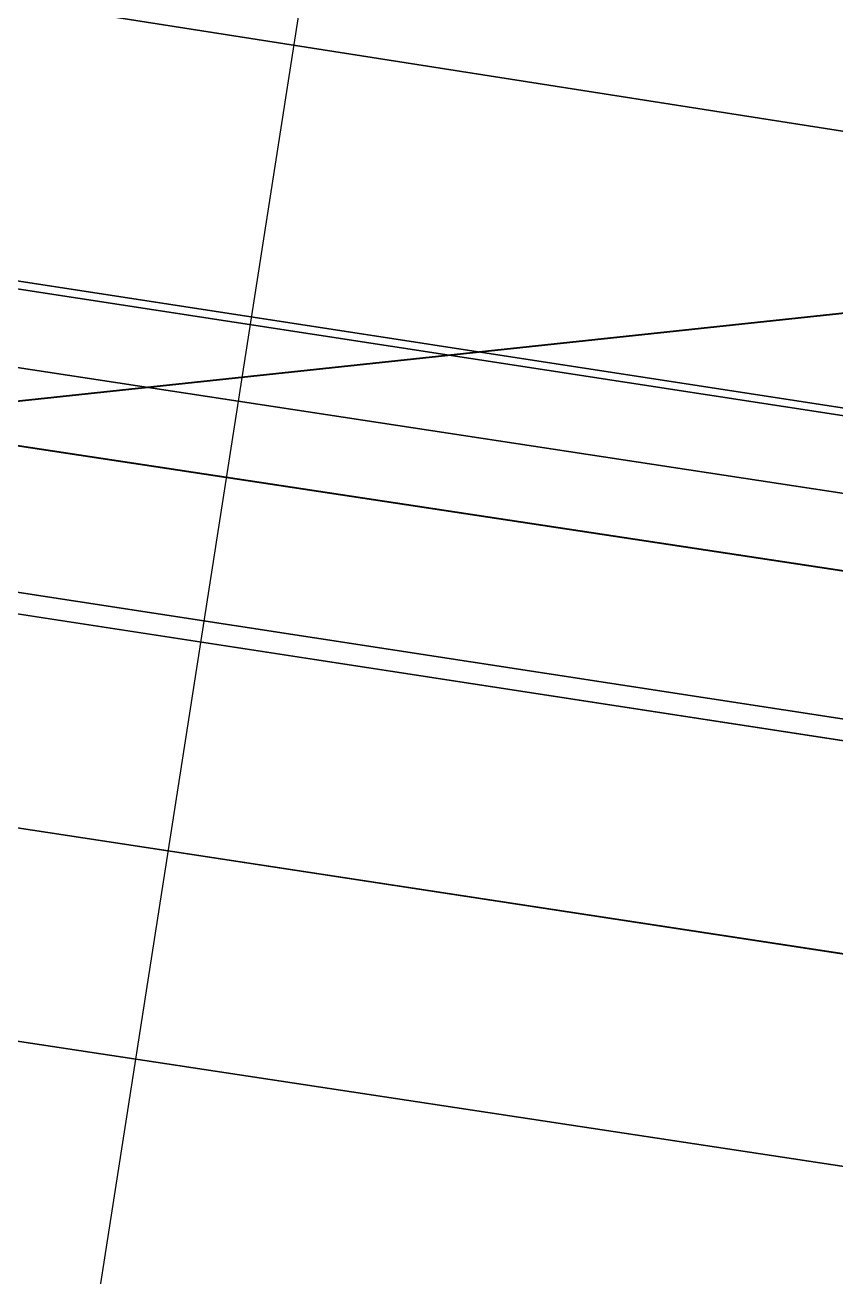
# Model space of a CAD drawing. Header units: metres. Extents: x 503497 to 504361, y 6966567 to 6966857.
# Drawn here: x 504144.3041 to 504144.3907, y 6966711.4374 to 6966711.5713 of the extents above; entities that cross this region are included whole.
import ezdxf

# ---------------------------------------------------------------- set-up
doc = ezdxf.new("R2010")
doc.units = ezdxf.units.M

msp = doc.modelspace()

# ---------------------------------------------------------------- linework, layer by layer
at = {"layer": 'SHADOW_APPROVED_20260111T072000'}
msp.add_lwpolyline([(504144.1851, 6966710.622), (504144.5661, 6966713.0647), (504071.3923, 6966727.9687), (504071.0113, 6966725.526), (504144.1851, 6966710.622)], close=True, dxfattribs=at)
msp.add_lwpolyline([(504124.6436, 6966689.8311), (504125.6223, 6966696.1052), (504122.7613, 6966696.5515), (504123.3955, 6966700.6171), (504123.6735, 6966701.1907), (504124.1841, 6966701.6081), (504124.6865, 6966701.7525), (504126.4679, 6966701.5261), (504126.6349, 6966702.5968), (504125.8564, 6966702.7697), (504125.4218, 6966703.0603), (504125.0625, 6966703.6133), (504124.9683, 6966704.1079), (504125.9354, 6966710.4181), (504127.8093, 6966710.1258), (504128.3574, 6966713.6393), (504140.8554, 6966711.6898), (504140.8554, 6966711.6898), (504140.7719, 6966711.1544), (504144.1851, 6966710.622), (504144.5661, 6966713.0647), (504153.1826, 6966711.7206), (504152.9477, 6966710.2148), (504167.8718, 6966707.8869)], dxfattribs=at)
at = {"layer": 'SHADOW_APPROVED_20260114T072400'}
msp.add_lwpolyline([(504144.1851, 6966710.622), (504144.5661, 6966713.0647), (504072.5577, 6966726.7034), (504072.1767, 6966724.2607), (504144.1851, 6966710.622)], close=True, dxfattribs=at)
msp.add_lwpolyline([(504124.6436, 6966689.8311), (504125.6223, 6966696.1052), (504122.7613, 6966696.5515), (504123.3955, 6966700.6171), (504123.6735, 6966701.1907), (504124.1841, 6966701.6081), (504124.6865, 6966701.7525), (504126.4679, 6966701.5261), (504126.6349, 6966702.5968), (504125.8564, 6966702.7697), (504125.4218, 6966703.0603), (504125.0625, 6966703.6133), (504124.9683, 6966704.1079), (504125.9354, 6966710.4181), (504127.8093, 6966710.1258), (504128.3574, 6966713.6393), (504140.8554, 6966711.6898), (504140.8554, 6966711.6898), (504140.7719, 6966711.1544), (504144.1851, 6966710.622), (504144.5661, 6966713.0647), (504153.1826, 6966711.7206), (504152.9477, 6966710.2148), (504167.8718, 6966707.8869)], dxfattribs=at)
at = {"layer": 'SHADOW_APPROVED_20260122T071500'}
msp.add_lwpolyline([(504144.1851, 6966710.622), (504144.5661, 6966713.0647), (504061.9996, 6966727.8328), (504061.6186, 6966725.3901), (504144.1851, 6966710.622)], close=True, dxfattribs=at)
msp.add_lwpolyline([(504124.6436, 6966689.8311), (504125.6223, 6966696.1052), (504122.7613, 6966696.5515), (504123.3955, 6966700.6171), (504123.6735, 6966701.1907), (504124.1841, 6966701.6081), (504124.6865, 6966701.7525), (504126.4679, 6966701.5261), (504126.6349, 6966702.5968), (504125.8564, 6966702.7697), (504125.4218, 6966703.0603), (504125.0625, 6966703.6133), (504124.9683, 6966704.1079), (504125.9354, 6966710.4181), (504127.8093, 6966710.1258), (504128.3574, 6966713.6393), (504140.8554, 6966711.6898), (504140.8554, 6966711.6898), (504140.7719, 6966711.1544), (504144.1851, 6966710.622), (504144.5661, 6966713.0647), (504153.1826, 6966711.7206), (504152.9477, 6966710.2148), (504167.8718, 6966707.8869)], dxfattribs=at)
at = {"layer": 'SHADOW_APPROVED_20260124T072500'}
for points in [[(504144.1851, 6966710.622), (504144.5661, 6966713.0647), (504068.323, 6966724.7797), (504067.942, 6966722.337), (504144.1851, 6966710.622)], [(504153.1826, 6966711.7206), (504152.9477, 6966710.2148), (504076.7046, 6966721.9298), (504076.9395, 6966723.4356), (504153.1826, 6966711.7206)], [(504152.9477, 6966710.2148), (504167.8718, 6966707.8869), (504091.6287, 6966719.6019), (504076.7046, 6966721.9298), (504152.9477, 6966710.2148)], [(504167.8718, 6966707.8869), (504167.5638, 6966705.9126), (504091.3207, 6966717.6276), (504091.6287, 6966719.6019), (504167.8718, 6966707.8869)]]:
    msp.add_lwpolyline(points, close=True, dxfattribs=at)
msp.add_lwpolyline([(504124.6436, 6966689.8311), (504125.6223, 6966696.1052), (504122.7613, 6966696.5515), (504123.3955, 6966700.6171), (504123.6735, 6966701.1907), (504124.1841, 6966701.6081), (504124.6865, 6966701.7525), (504126.4679, 6966701.5261), (504126.6349, 6966702.5968), (504125.8564, 6966702.7697), (504125.4218, 6966703.0603), (504125.0625, 6966703.6133), (504124.9683, 6966704.1079), (504125.9354, 6966710.4181), (504127.8093, 6966710.1258), (504128.3574, 6966713.6393), (504140.8554, 6966711.6898), (504140.8554, 6966711.6898), (504140.7719, 6966711.1544), (504144.1851, 6966710.622), (504144.5661, 6966713.0647), (504153.1826, 6966711.7206), (504152.9477, 6966710.2148), (504167.8718, 6966707.8869)], dxfattribs=at)
at = {"layer": 'SHADOW_APPROVED_20260126T071100'}
msp.add_lwpolyline([(504144.1851, 6966710.622), (504144.5661, 6966713.0647), (504056.141, 6966728.1105), (504055.76, 6966725.6678), (504144.1851, 6966710.622)], close=True, dxfattribs=at)
msp.add_lwpolyline([(504124.6436, 6966689.8311), (504125.6223, 6966696.1052), (504122.7613, 6966696.5515), (504123.3955, 6966700.6171), (504123.6735, 6966701.1907), (504124.1841, 6966701.6081), (504124.6865, 6966701.7525), (504126.4679, 6966701.5261), (504126.6349, 6966702.5968), (504125.8564, 6966702.7697), (504125.4218, 6966703.0603), (504125.0625, 6966703.6133), (504124.9683, 6966704.1079), (504125.9354, 6966710.4181), (504127.8093, 6966710.1258), (504128.3574, 6966713.6393), (504140.8554, 6966711.6898), (504140.8554, 6966711.6898), (504140.7719, 6966711.1544), (504144.1851, 6966710.622), (504144.5661, 6966713.0647), (504153.1826, 6966711.7206), (504152.9477, 6966710.2148), (504167.8718, 6966707.8869)], dxfattribs=at)
at = {"layer": 'SHADOW_APPROVED_20260127T071900'}
for points in [[(504144.1851, 6966710.622), (504144.5661, 6966713.0647), (504062.2232, 6966725.5573), (504061.8422, 6966723.1146), (504144.1851, 6966710.622)], [(504153.1826, 6966711.7206), (504152.9477, 6966710.2148), (504070.6048, 6966722.7074), (504070.8397, 6966724.2132), (504153.1826, 6966711.7206)], [(504152.9477, 6966710.2148), (504167.8718, 6966707.8869), (504085.5289, 6966720.3795), (504070.6048, 6966722.7074), (504152.9477, 6966710.2148)], [(504167.8718, 6966707.8869), (504167.5638, 6966705.9126), (504085.2209, 6966718.4052), (504085.5289, 6966720.3795), (504167.8718, 6966707.8869)]]:
    msp.add_lwpolyline(points, close=True, dxfattribs=at)
msp.add_lwpolyline([(504124.6436, 6966689.8311), (504125.6223, 6966696.1052), (504122.7613, 6966696.5515), (504123.3955, 6966700.6171), (504123.6735, 6966701.1907), (504124.1841, 6966701.6081), (504124.6865, 6966701.7525), (504126.4679, 6966701.5261), (504126.6349, 6966702.5968), (504125.8564, 6966702.7697), (504125.4218, 6966703.0603), (504125.0625, 6966703.6133), (504124.9683, 6966704.1079), (504125.9354, 6966710.4181), (504127.8093, 6966710.1258), (504128.3574, 6966713.6393), (504140.8554, 6966711.6898), (504140.8554, 6966711.6898), (504140.7719, 6966711.1544), (504144.1851, 6966710.622), (504144.5661, 6966713.0647), (504153.1826, 6966711.7206), (504152.9477, 6966710.2148), (504167.8718, 6966707.8869)], dxfattribs=at)
at = {"layer": 'SHADOW_APPROVED_20260129T071100'}
for points in [[(504144.1851, 6966710.622), (504144.5661, 6966713.0647), (504054.1204, 6966727.2835), (504053.7394, 6966724.8408), (504144.1851, 6966710.622)], [(504153.1826, 6966711.7206), (504152.9477, 6966710.2148), (504062.502, 6966724.4336), (504062.7369, 6966725.9394), (504153.1826, 6966711.7206)], [(504152.9477, 6966710.2148), (504167.8718, 6966707.8869), (504077.4261, 6966722.1057), (504062.502, 6966724.4336), (504152.9477, 6966710.2148)]]:
    msp.add_lwpolyline(points, close=True, dxfattribs=at)
msp.add_lwpolyline([(504124.6436, 6966689.8311), (504125.6223, 6966696.1052), (504122.7613, 6966696.5515), (504123.3955, 6966700.6171), (504123.6735, 6966701.1907), (504124.1841, 6966701.6081), (504124.6865, 6966701.7525), (504126.4679, 6966701.5261), (504126.6349, 6966702.5968), (504125.8564, 6966702.7697), (504125.4218, 6966703.0603), (504125.0625, 6966703.6133), (504124.9683, 6966704.1079), (504125.9354, 6966710.4181), (504127.8093, 6966710.1258), (504128.3574, 6966713.6393), (504140.8554, 6966711.6898), (504140.8554, 6966711.6898), (504140.7719, 6966711.1544), (504144.1851, 6966710.622), (504144.5661, 6966713.0647), (504153.1826, 6966711.7206), (504152.9477, 6966710.2148), (504167.8718, 6966707.8869)], dxfattribs=at)
at = {"layer": 'SHADOW_APPROVED_20260130T071100'}
for points in [[(504144.1851, 6966710.622), (504144.5661, 6966713.0647), (504053.4342, 6966726.9789), (504053.0532, 6966724.5362), (504144.1851, 6966710.622)], [(504153.1826, 6966711.7206), (504152.9477, 6966710.2148), (504061.8158, 6966724.129), (504062.0507, 6966725.6348), (504153.1826, 6966711.7206)], [(504152.9477, 6966710.2148), (504167.8718, 6966707.8869), (504076.7399, 6966721.8011), (504061.8158, 6966724.129), (504152.9477, 6966710.2148)], [(504167.8718, 6966707.8869), (504167.5638, 6966705.9126), (504076.4319, 6966719.8268), (504076.7399, 6966721.8011), (504167.8718, 6966707.8869)]]:
    msp.add_lwpolyline(points, close=True, dxfattribs=at)
msp.add_lwpolyline([(504124.6436, 6966689.8311), (504125.6223, 6966696.1052), (504122.7613, 6966696.5515), (504123.3955, 6966700.6171), (504123.6735, 6966701.1907), (504124.1841, 6966701.6081), (504124.6865, 6966701.7525), (504126.4679, 6966701.5261), (504126.6349, 6966702.5968), (504125.8564, 6966702.7697), (504125.4218, 6966703.0603), (504125.0625, 6966703.6133), (504124.9683, 6966704.1079), (504125.9354, 6966710.4181), (504127.8093, 6966710.1258), (504128.3574, 6966713.6393), (504140.8554, 6966711.6898), (504140.8554, 6966711.6898), (504140.7719, 6966711.1544), (504144.1851, 6966710.622), (504144.5661, 6966713.0647), (504153.1826, 6966711.7206), (504152.9477, 6966710.2148), (504167.8718, 6966707.8869)], dxfattribs=at)
at = {"layer": 'SHADOW_APPROVED_20260203T070000'}
for points in [[(504144.1851, 6966710.622), (504144.5661, 6966713.0647), (504038.5419, 6966729.3661), (504038.1609, 6966726.9234), (504144.1851, 6966710.622)], [(504153.1826, 6966711.7206), (504152.9477, 6966710.2148), (504046.9235, 6966726.5162), (504047.1584, 6966728.022), (504153.1826, 6966711.7206)], [(504152.9477, 6966710.2148), (504167.8718, 6966707.8869), (504061.8476, 6966724.1883), (504046.9235, 6966726.5162), (504152.9477, 6966710.2148)], [(504167.8718, 6966707.8869), (504167.5638, 6966705.9126), (504061.5396, 6966722.214), (504061.8476, 6966724.1883), (504167.8718, 6966707.8869)]]:
    msp.add_lwpolyline(points, close=True, dxfattribs=at)
msp.add_lwpolyline([(504124.6436, 6966689.8311), (504125.6223, 6966696.1052), (504122.7613, 6966696.5515), (504123.3955, 6966700.6171), (504123.6735, 6966701.1907), (504124.1841, 6966701.6081), (504124.6865, 6966701.7525), (504126.4679, 6966701.5261), (504126.6349, 6966702.5968), (504125.8564, 6966702.7697), (504125.4218, 6966703.0603), (504125.0625, 6966703.6133), (504124.9683, 6966704.1079), (504125.9354, 6966710.4181), (504127.8093, 6966710.1258), (504128.3574, 6966713.6393), (504140.8554, 6966711.6898), (504140.8554, 6966711.6898), (504140.7719, 6966711.1544), (504144.1851, 6966710.622), (504144.5661, 6966713.0647), (504153.1826, 6966711.7206), (504152.9477, 6966710.2148), (504167.8718, 6966707.8869)], dxfattribs=at)
at = {"layer": 'SHADOW_APPROVED_20260314T074000'}
msp.add_lwpolyline([(504124.6436, 6966689.8311), (504125.6223, 6966696.1052), (504122.7613, 6966696.5515), (504123.3955, 6966700.6171), (504123.6735, 6966701.1907), (504124.1841, 6966701.6081), (504124.6865, 6966701.7525), (504126.4679, 6966701.5261), (504126.6349, 6966702.5968), (504125.8564, 6966702.7697), (504125.4218, 6966703.0603), (504125.0625, 6966703.6133), (504124.9683, 6966704.1079), (504125.9354, 6966710.4181), (504127.8093, 6966710.1258), (504128.3574, 6966713.6393), (504140.8554, 6966711.6898), (504140.8554, 6966711.6898), (504140.7719, 6966711.1544), (504144.1851, 6966710.622), (504144.5661, 6966713.0647), (504153.1826, 6966711.7206), (504152.9477, 6966710.2148), (504167.8718, 6966707.8869)], dxfattribs=at)
msp.add_lwpolyline([(504144.1851, 6966710.622), (504144.5661, 6966713.0647), (504056.8116, 6966697.6083), (504056.4306, 6966695.1656), (504144.1851, 6966710.622)], close=True, dxfattribs=at)
at = {"layer": 'SHADOW_APPROVED_20260426T070000'}
msp.add_lwpolyline([(504124.6436, 6966689.8311), (504125.6223, 6966696.1052), (504122.7613, 6966696.5515), (504123.3955, 6966700.6171), (504123.6735, 6966701.1907), (504124.1841, 6966701.6081), (504124.6865, 6966701.7525), (504126.4679, 6966701.5261), (504126.6349, 6966702.5968), (504125.8564, 6966702.7697), (504125.4218, 6966703.0603), (504125.0625, 6966703.6133), (504124.9683, 6966704.1079), (504125.9354, 6966710.4181), (504127.8093, 6966710.1258), (504128.3574, 6966713.6393), (504140.8554, 6966711.6898), (504140.8554, 6966711.6898), (504140.7719, 6966711.1544), (504144.1851, 6966710.622), (504144.5661, 6966713.0647), (504153.1826, 6966711.7206), (504152.9477, 6966710.2148), (504167.8718, 6966707.8869)], dxfattribs=at)
msp.add_lwpolyline([(504144.1851, 6966710.622), (504144.5661, 6966713.0647), (503927.4385, 6966631.0029), (503927.0575, 6966628.5602), (504144.1851, 6966710.622)], close=True, dxfattribs=at)
at = {"layer": 'SHADOW_APPROVED_20260621T090000'}
msp.add_lwpolyline([(504124.6436, 6966689.8311), (504125.6223, 6966696.1052), (504122.7613, 6966696.5515), (504123.3955, 6966700.6171), (504123.6735, 6966701.1907), (504124.1841, 6966701.6081), (504124.6865, 6966701.7525), (504126.4679, 6966701.5261), (504126.6349, 6966702.5968), (504125.8564, 6966702.7697), (504125.4218, 6966703.0603), (504125.0625, 6966703.6133), (504124.9683, 6966704.1079), (504125.9354, 6966710.4181), (504127.8093, 6966710.1258), (504128.3574, 6966713.6393), (504140.8554, 6966711.6898), (504140.8554, 6966711.6898), (504140.7719, 6966711.1544), (504144.1851, 6966710.622), (504144.5661, 6966713.0647), (504153.1826, 6966711.7206), (504152.9477, 6966710.2148), (504167.8718, 6966707.8869)], dxfattribs=at)
msp.add_lwpolyline([(504144.1851, 6966710.622), (504144.5661, 6966713.0647), (504086.0498, 6966650.1331), (504085.6688, 6966647.6904), (504144.1851, 6966710.622)], close=True, dxfattribs=at)
at = {"layer": 'SHADOW_APPROVED_20260621T120000'}
msp.add_lwpolyline([(504124.6436, 6966689.8311), (504125.6223, 6966696.1052), (504122.7613, 6966696.5515), (504123.3955, 6966700.6171), (504123.6735, 6966701.1907), (504124.1841, 6966701.6081), (504124.6865, 6966701.7525), (504126.4679, 6966701.5261), (504126.6349, 6966702.5968), (504125.8564, 6966702.7697), (504125.4218, 6966703.0603), (504125.0625, 6966703.6133), (504124.9683, 6966704.1079), (504125.9354, 6966710.4181), (504127.8093, 6966710.1258), (504128.3574, 6966713.6393), (504140.8554, 6966711.6898), (504140.8554, 6966711.6898), (504140.7719, 6966711.1544), (504144.1851, 6966710.622), (504144.5661, 6966713.0647), (504153.1826, 6966711.7206), (504152.9477, 6966710.2148), (504167.8718, 6966707.8869)], dxfattribs=at)
msp.add_lwpolyline([(504144.1851, 6966710.622), (504144.5661, 6966713.0647), (504147.1871, 6966664.3919), (504146.8061, 6966661.9492), (504144.1851, 6966710.622)], close=True, dxfattribs=at)
at = {"layer": 'SHADOW_APPROVED_20260621T140000'}
msp.add_lwpolyline([(504124.6436, 6966689.8311), (504125.6223, 6966696.1052), (504122.7613, 6966696.5515), (504123.3955, 6966700.6171), (504123.6735, 6966701.1907), (504124.1841, 6966701.6081), (504124.6865, 6966701.7525), (504126.4679, 6966701.5261), (504126.6349, 6966702.5968), (504125.8564, 6966702.7697), (504125.4218, 6966703.0603), (504125.0625, 6966703.6133), (504124.9683, 6966704.1079), (504125.9354, 6966710.4181), (504127.8093, 6966710.1258), (504128.3574, 6966713.6393), (504140.8554, 6966711.6898), (504140.8554, 6966711.6898), (504140.7719, 6966711.1544), (504144.1851, 6966710.622), (504144.5661, 6966713.0647), (504153.1826, 6966711.7206), (504152.9477, 6966710.2148), (504167.8718, 6966707.8869)], dxfattribs=at)
msp.add_lwpolyline([(504144.1851, 6966710.622), (504144.5661, 6966713.0647), (504183.4758, 6966657.2587), (504183.0948, 6966654.816), (504144.1851, 6966710.622)], close=True, dxfattribs=at)
at = {"layer": 'SHADOW_APPROVED_20260621T150000'}
msp.add_lwpolyline([(504124.6436, 6966689.8311), (504125.6223, 6966696.1052), (504122.7613, 6966696.5515), (504123.3955, 6966700.6171), (504123.6735, 6966701.1907), (504124.1841, 6966701.6081), (504124.6865, 6966701.7525), (504126.4679, 6966701.5261), (504126.6349, 6966702.5968), (504125.8564, 6966702.7697), (504125.4218, 6966703.0603), (504125.0625, 6966703.6133), (504124.9683, 6966704.1079), (504125.9354, 6966710.4181), (504127.8093, 6966710.1258), (504128.3574, 6966713.6393), (504140.8554, 6966711.6898), (504140.8554, 6966711.6898), (504140.7719, 6966711.1544), (504144.1851, 6966710.622), (504144.5661, 6966713.0647), (504153.1826, 6966711.7206), (504152.9477, 6966710.2148), (504167.8718, 6966707.8869)], dxfattribs=at)
msp.add_lwpolyline([(504144.1851, 6966710.622), (504144.5661, 6966713.0647), (504217.8462, 6966644.0619), (504217.4652, 6966641.6192), (504144.1851, 6966710.622)], close=True, dxfattribs=at)
at = {"layer": 'SHADOW_APPROVED_20260621T160000'}
msp.add_lwpolyline([(504124.6436, 6966689.8311), (504125.6223, 6966696.1052), (504122.7613, 6966696.5515), (504123.3955, 6966700.6171), (504123.6735, 6966701.1907), (504124.1841, 6966701.6081), (504124.6865, 6966701.7525), (504126.4679, 6966701.5261), (504126.6349, 6966702.5968), (504125.8564, 6966702.7697), (504125.4218, 6966703.0603), (504125.0625, 6966703.6133), (504124.9683, 6966704.1079), (504125.9354, 6966710.4181), (504127.8093, 6966710.1258), (504128.3574, 6966713.6393), (504140.8554, 6966711.6898), (504140.8554, 6966711.6898), (504140.7719, 6966711.1544), (504144.1851, 6966710.622), (504144.5661, 6966713.0647), (504153.1826, 6966711.7206), (504152.9477, 6966710.2148), (504167.8718, 6966707.8869)], dxfattribs=at)
msp.add_lwpolyline([(504144.1851, 6966710.622), (504144.5661, 6966713.0647), (504312.8223, 6966599.9649), (504312.4413, 6966597.5222), (504144.1851, 6966710.622)], close=True, dxfattribs=at)
at = {"layer": 'SHADOW_APPROVED_20261019T053000'}
msp.add_lwpolyline([(504144.1851, 6966710.622), (504144.5661, 6966713.0647), (503567.8104, 6966805.1975), (503567.4294, 6966802.7548), (504144.1851, 6966710.622)], close=True, dxfattribs=at)
msp.add_lwpolyline([(504124.6436, 6966689.8311), (504125.6223, 6966696.1052), (504122.7613, 6966696.5515), (504123.3955, 6966700.6171), (504123.6735, 6966701.1907), (504124.1841, 6966701.6081), (504124.6865, 6966701.7525), (504126.4679, 6966701.5261), (504126.6349, 6966702.5968), (504125.8564, 6966702.7697), (504125.4218, 6966703.0603), (504125.0625, 6966703.6133), (504124.9683, 6966704.1079), (504125.9354, 6966710.4181), (504127.8093, 6966710.1258), (504128.3574, 6966713.6393), (504140.8554, 6966711.6898), (504140.8554, 6966711.6898), (504140.7719, 6966711.1544), (504144.1851, 6966710.622), (504144.5661, 6966713.0647), (504153.1826, 6966711.7206), (504152.9477, 6966710.2148), (504167.8718, 6966707.8869)], dxfattribs=at)
at = {"layer": 'SHADOW_APPROVED_20261112T063500'}
msp.add_lwpolyline([(504144.1851, 6966710.622), (504144.5661, 6966713.0647), (504046.2878, 6966729.0189), (504045.9068, 6966726.5762), (504144.1851, 6966710.622)], close=True, dxfattribs=at)
msp.add_lwpolyline([(504124.6436, 6966689.8311), (504125.6223, 6966696.1052), (504122.7613, 6966696.5515), (504123.3955, 6966700.6171), (504123.6735, 6966701.1907), (504124.1841, 6966701.6081), (504124.6865, 6966701.7525), (504126.4679, 6966701.5261), (504126.6349, 6966702.5968), (504125.8564, 6966702.7697), (504125.4218, 6966703.0603), (504125.0625, 6966703.6133), (504124.9683, 6966704.1079), (504125.9354, 6966710.4181), (504127.8093, 6966710.1258), (504128.3574, 6966713.6393), (504140.8554, 6966711.6898), (504140.8554, 6966711.6898), (504140.7719, 6966711.1544), (504144.1851, 6966710.622), (504144.5661, 6966713.0647), (504153.1826, 6966711.7206), (504152.9477, 6966710.2148), (504167.8718, 6966707.8869)], dxfattribs=at)
at = {"layer": 'SHADOW_APPROVED_20261113T063500'}
msp.add_lwpolyline([(504144.1851, 6966710.622), (504144.5661, 6966713.0647), (504046.756, 6966729.4344), (504046.375, 6966726.9917), (504144.1851, 6966710.622)], close=True, dxfattribs=at)
msp.add_lwpolyline([(504124.6436, 6966689.8311), (504125.6223, 6966696.1052), (504122.7613, 6966696.5515), (504123.3955, 6966700.6171), (504123.6735, 6966701.1907), (504124.1841, 6966701.6081), (504124.6865, 6966701.7525), (504126.4679, 6966701.5261), (504126.6349, 6966702.5968), (504125.8564, 6966702.7697), (504125.4218, 6966703.0603), (504125.0625, 6966703.6133), (504124.9683, 6966704.1079), (504125.9354, 6966710.4181), (504127.8093, 6966710.1258), (504128.3574, 6966713.6393), (504140.8554, 6966711.6898), (504140.8554, 6966711.6898), (504140.7719, 6966711.1544), (504144.1851, 6966710.622), (504144.5661, 6966713.0647), (504153.1826, 6966711.7206), (504152.9477, 6966710.2148), (504167.8718, 6966707.8869)], dxfattribs=at)
at = {"layer": 'SHADOW_APPROVED_20261122T065200'}
msp.add_lwpolyline([(504144.1851, 6966710.622), (504144.5661, 6966713.0647), (504064.402, 6966727.5155), (504064.021, 6966725.0728), (504144.1851, 6966710.622)], close=True, dxfattribs=at)
msp.add_lwpolyline([(504124.6436, 6966689.8311), (504125.6223, 6966696.1052), (504122.7613, 6966696.5515), (504123.3955, 6966700.6171), (504123.6735, 6966701.1907), (504124.1841, 6966701.6081), (504124.6865, 6966701.7525), (504126.4679, 6966701.5261), (504126.6349, 6966702.5968), (504125.8564, 6966702.7697), (504125.4218, 6966703.0603), (504125.0625, 6966703.6133), (504124.9683, 6966704.1079), (504125.9354, 6966710.4181), (504127.8093, 6966710.1258), (504128.3574, 6966713.6393), (504140.8554, 6966711.6898), (504140.8554, 6966711.6898), (504140.7719, 6966711.1544), (504144.1851, 6966710.622), (504144.5661, 6966713.0647), (504153.1826, 6966711.7206), (504152.9477, 6966710.2148), (504167.8718, 6966707.8869)], dxfattribs=at)
at = {"layer": 'SHADOW_APPROVED_20261123T070300'}
msp.add_lwpolyline([(504144.1851, 6966710.622), (504144.5661, 6966713.0647), (504072.1692, 6966725.0712), (504071.7882, 6966722.6285), (504144.1851, 6966710.622)], close=True, dxfattribs=at)
msp.add_lwpolyline([(504124.6436, 6966689.8311), (504125.6223, 6966696.1052), (504122.7613, 6966696.5515), (504123.3955, 6966700.6171), (504123.6735, 6966701.1907), (504124.1841, 6966701.6081), (504124.6865, 6966701.7525), (504126.4679, 6966701.5261), (504126.6349, 6966702.5968), (504125.8564, 6966702.7697), (504125.4218, 6966703.0603), (504125.0625, 6966703.6133), (504124.9683, 6966704.1079), (504125.9354, 6966710.4181), (504127.8093, 6966710.1258), (504128.3574, 6966713.6393), (504140.8554, 6966711.6898), (504140.8554, 6966711.6898), (504140.7719, 6966711.1544), (504144.1851, 6966710.622), (504144.5661, 6966713.0647), (504153.1826, 6966711.7206), (504152.9477, 6966710.2148), (504167.8718, 6966707.8869)], dxfattribs=at)
at = {"layer": 'SHADOW_APPROVED_20261221T090000'}
msp.add_lwpolyline([(504144.1851, 6966710.622), (504144.5661, 6966713.0647), (504114.3114, 6966714.8641), (504113.9304, 6966712.4214), (504144.1851, 6966710.622)], close=True, dxfattribs=at)
msp.add_lwpolyline([(504124.6436, 6966689.8311), (504125.6223, 6966696.1052), (504122.7613, 6966696.5515), (504123.3955, 6966700.6171), (504123.6735, 6966701.1907), (504124.1841, 6966701.6081), (504124.6865, 6966701.7525), (504126.4679, 6966701.5261), (504126.6349, 6966702.5968), (504125.8564, 6966702.7697), (504125.4218, 6966703.0603), (504125.0625, 6966703.6133), (504124.9683, 6966704.1079), (504125.9354, 6966710.4181), (504127.8093, 6966710.1258), (504128.3574, 6966713.6393), (504140.8554, 6966711.6898), (504140.8554, 6966711.6898), (504140.7719, 6966711.1544), (504144.1851, 6966710.622), (504144.5661, 6966713.0647), (504153.1826, 6966711.7206), (504152.9477, 6966710.2148), (504167.8718, 6966707.8869)], dxfattribs=at)
at = {"layer": 'SHADOW_APPROVED_20261221T120000'}
msp.add_lwpolyline([(504124.6436, 6966689.8311), (504125.6223, 6966696.1052), (504122.7613, 6966696.5515), (504123.3955, 6966700.6171), (504123.6735, 6966701.1907), (504124.1841, 6966701.6081), (504124.6865, 6966701.7525), (504126.4679, 6966701.5261), (504126.6349, 6966702.5968), (504125.8564, 6966702.7697), (504125.4218, 6966703.0603), (504125.0625, 6966703.6133), (504124.9683, 6966704.1079), (504125.9354, 6966710.4181), (504127.8093, 6966710.1258), (504128.3574, 6966713.6393), (504140.8554, 6966711.6898), (504140.8554, 6966711.6898), (504140.7719, 6966711.1544), (504144.1851, 6966710.622), (504144.5661, 6966713.0647), (504153.1826, 6966711.7206), (504152.9477, 6966710.2148), (504167.8718, 6966707.8869)], dxfattribs=at)
msp.add_lwpolyline([(504144.1851, 6966710.622), (504144.5661, 6966713.0647), (504146.8386, 6966710.3339), (504146.4576, 6966707.8912), (504144.1851, 6966710.622)], close=True, dxfattribs=at)
at = {"layer": 'SHADOW_APPROVED_20261221T150000'}
for points in [[(504144.1851, 6966710.622), (504144.5661, 6966713.0647), (504182.26, 6966717.085), (504181.879, 6966714.6423), (504144.1851, 6966710.622)], [(504140.8554, 6966711.6898), (504140.7719, 6966711.1544), (504178.4658, 6966715.1747), (504178.5493, 6966715.7101), (504140.8554, 6966711.6898)], [(504140.7719, 6966711.1544), (504144.1851, 6966710.622), (504181.879, 6966714.6423), (504178.4658, 6966715.1747), (504140.7719, 6966711.1544)]]:
    msp.add_lwpolyline(points, close=True, dxfattribs=at)
msp.add_lwpolyline([(504124.6436, 6966689.8311), (504125.6223, 6966696.1052), (504122.7613, 6966696.5515), (504123.3955, 6966700.6171), (504123.6735, 6966701.1907), (504124.1841, 6966701.6081), (504124.6865, 6966701.7525), (504126.4679, 6966701.5261), (504126.6349, 6966702.5968), (504125.8564, 6966702.7697), (504125.4218, 6966703.0603), (504125.0625, 6966703.6133), (504124.9683, 6966704.1079), (504125.9354, 6966710.4181), (504127.8093, 6966710.1258), (504128.3574, 6966713.6393), (504140.8554, 6966711.6898), (504140.8554, 6966711.6898), (504140.7719, 6966711.1544), (504144.1851, 6966710.622), (504144.5661, 6966713.0647), (504153.1826, 6966711.7206), (504152.9477, 6966710.2148), (504167.8718, 6966707.8869)], dxfattribs=at)
at = {"layer": 'SHADOW_APPROVED_20261221T160000'}
msp.add_lwpolyline([(504144.1851, 6966710.622), (504144.5661, 6966713.0647), (504204.1279, 6966725.0165), (504203.7469, 6966722.5738), (504144.1851, 6966710.622)], close=True, dxfattribs=at)
msp.add_lwpolyline([(504124.6436, 6966689.8311), (504125.6223, 6966696.1052), (504122.7613, 6966696.5515), (504123.3955, 6966700.6171), (504123.6735, 6966701.1907), (504124.1841, 6966701.6081), (504124.6865, 6966701.7525), (504126.4679, 6966701.5261), (504126.6349, 6966702.5968), (504125.8564, 6966702.7697), (504125.4218, 6966703.0603), (504125.0625, 6966703.6133), (504124.9683, 6966704.1079), (504125.9354, 6966710.4181), (504127.8093, 6966710.1258), (504128.3574, 6966713.6393), (504140.8554, 6966711.6898), (504140.8554, 6966711.6898), (504140.7719, 6966711.1544), (504144.1851, 6966710.622), (504144.5661, 6966713.0647), (504153.1826, 6966711.7206), (504152.9477, 6966710.2148), (504167.8718, 6966707.8869)], dxfattribs=at)
at = {"layer": 'SHADOW_APPROVED_20261221T170000'}
msp.add_lwpolyline([(504144.1851, 6966710.622), (504144.5661, 6966713.0647), (504247.766, 6966743.9523), (504247.385, 6966741.5096), (504144.1851, 6966710.622)], close=True, dxfattribs=at)
msp.add_lwpolyline([(504124.6436, 6966689.8311), (504125.6223, 6966696.1052), (504122.7613, 6966696.5515), (504123.3955, 6966700.6171), (504123.6735, 6966701.1907), (504124.1841, 6966701.6081), (504124.6865, 6966701.7525), (504126.4679, 6966701.5261), (504126.6349, 6966702.5968), (504125.8564, 6966702.7697), (504125.4218, 6966703.0603), (504125.0625, 6966703.6133), (504124.9683, 6966704.1079), (504125.9354, 6966710.4181), (504127.8093, 6966710.1258), (504128.3574, 6966713.6393), (504140.8554, 6966711.6898), (504140.8554, 6966711.6898), (504140.7719, 6966711.1544), (504144.1851, 6966710.622), (504144.5661, 6966713.0647), (504153.1826, 6966711.7206), (504152.9477, 6966710.2148), (504167.8718, 6966707.8869)], dxfattribs=at)
at = {"layer": 'SHADOW_COMPARATOR_RL48_20260111T072000'}
msp.add_lwpolyline([(504144.1851, 6966710.622), (504144.5661, 6966713.0647), (504098.9388, 6966722.3581), (504098.5578, 6966719.9154), (504144.1851, 6966710.622)], close=True, dxfattribs=at)
msp.add_lwpolyline([(504124.6436, 6966689.8311), (504125.6223, 6966696.1052), (504122.7613, 6966696.5515), (504123.3955, 6966700.6171), (504123.6735, 6966701.1907), (504124.1841, 6966701.6081), (504124.6865, 6966701.7525), (504126.4679, 6966701.5261), (504126.6349, 6966702.5968), (504125.8564, 6966702.7697), (504125.4218, 6966703.0603), (504125.0625, 6966703.6133), (504124.9683, 6966704.1079), (504125.9354, 6966710.4181), (504127.8093, 6966710.1258), (504128.3574, 6966713.6393), (504140.8554, 6966711.6898), (504140.8554, 6966711.6898), (504140.7719, 6966711.1544), (504144.1851, 6966710.622), (504144.5661, 6966713.0647), (504153.1826, 6966711.7206), (504152.9477, 6966710.2148), (504167.8718, 6966707.8869)], dxfattribs=at)
at = {"layer": 'SHADOW_COMPARATOR_RL48_20260114T072400'}
msp.add_lwpolyline([(504144.1851, 6966710.622), (504144.5661, 6966713.0647), (504099.6655, 6966721.5691), (504099.2845, 6966719.1264), (504144.1851, 6966710.622)], close=True, dxfattribs=at)
msp.add_lwpolyline([(504124.6436, 6966689.8311), (504125.6223, 6966696.1052), (504122.7613, 6966696.5515), (504123.3955, 6966700.6171), (504123.6735, 6966701.1907), (504124.1841, 6966701.6081), (504124.6865, 6966701.7525), (504126.4679, 6966701.5261), (504126.6349, 6966702.5968), (504125.8564, 6966702.7697), (504125.4218, 6966703.0603), (504125.0625, 6966703.6133), (504124.9683, 6966704.1079), (504125.9354, 6966710.4181), (504127.8093, 6966710.1258), (504128.3574, 6966713.6393), (504140.8554, 6966711.6898), (504140.8554, 6966711.6898), (504140.7719, 6966711.1544), (504144.1851, 6966710.622), (504144.5661, 6966713.0647), (504153.1826, 6966711.7206), (504152.9477, 6966710.2148), (504167.8718, 6966707.8869)], dxfattribs=at)
at = {"layer": 'SHADOW_COMPARATOR_RL48_20260122T071500'}
msp.add_lwpolyline([(504144.1851, 6966710.622), (504144.5661, 6966713.0647), (504093.082, 6966722.2733), (504092.701, 6966719.8306), (504144.1851, 6966710.622)], close=True, dxfattribs=at)
msp.add_lwpolyline([(504124.6436, 6966689.8311), (504125.6223, 6966696.1052), (504122.7613, 6966696.5515), (504123.3955, 6966700.6171), (504123.6735, 6966701.1907), (504124.1841, 6966701.6081), (504124.6865, 6966701.7525), (504126.4679, 6966701.5261), (504126.6349, 6966702.5968), (504125.8564, 6966702.7697), (504125.4218, 6966703.0603), (504125.0625, 6966703.6133), (504124.9683, 6966704.1079), (504125.9354, 6966710.4181), (504127.8093, 6966710.1258), (504128.3574, 6966713.6393), (504140.8554, 6966711.6898), (504140.8554, 6966711.6898), (504140.7719, 6966711.1544), (504144.1851, 6966710.622), (504144.5661, 6966713.0647), (504153.1826, 6966711.7206), (504152.9477, 6966710.2148), (504167.8718, 6966707.8869)], dxfattribs=at)
at = {"layer": 'SHADOW_COMPARATOR_RL48_20260124T072500'}
for points in [[(504144.1851, 6966710.622), (504144.5661, 6966713.0647), (504097.0249, 6966720.3696), (504096.6439, 6966717.9269), (504144.1851, 6966710.622)], [(504153.1826, 6966711.7206), (504152.9477, 6966710.2148), (504105.4065, 6966717.5197), (504105.6414, 6966719.0255), (504153.1826, 6966711.7206)], [(504152.9477, 6966710.2148), (504167.8718, 6966707.8869), (504120.3306, 6966715.1918), (504105.4065, 6966717.5197), (504152.9477, 6966710.2148)], [(504167.8718, 6966707.8869), (504167.5638, 6966705.9126), (504120.0226, 6966713.2175), (504120.3306, 6966715.1918), (504167.8718, 6966707.8869)]]:
    msp.add_lwpolyline(points, close=True, dxfattribs=at)
msp.add_lwpolyline([(504124.6436, 6966689.8311), (504125.6223, 6966696.1052), (504122.7613, 6966696.5515), (504123.3955, 6966700.6171), (504123.6735, 6966701.1907), (504124.1841, 6966701.6081), (504124.6865, 6966701.7525), (504126.4679, 6966701.5261), (504126.6349, 6966702.5968), (504125.8564, 6966702.7697), (504125.4218, 6966703.0603), (504125.0625, 6966703.6133), (504124.9683, 6966704.1079), (504125.9354, 6966710.4181), (504127.8093, 6966710.1258), (504128.3574, 6966713.6393), (504140.8554, 6966711.6898), (504140.8554, 6966711.6898), (504140.7719, 6966711.1544), (504144.1851, 6966710.622), (504144.5661, 6966713.0647), (504153.1826, 6966711.7206), (504152.9477, 6966710.2148), (504167.8718, 6966707.8869)], dxfattribs=at)
at = {"layer": 'SHADOW_COMPARATOR_RL48_20260126T071100'}
msp.add_lwpolyline([(504144.1851, 6966710.622), (504144.5661, 6966713.0647), (504089.4289, 6966722.4465), (504089.0479, 6966720.0038), (504144.1851, 6966710.622)], close=True, dxfattribs=at)
msp.add_lwpolyline([(504124.6436, 6966689.8311), (504125.6223, 6966696.1052), (504122.7613, 6966696.5515), (504123.3955, 6966700.6171), (504123.6735, 6966701.1907), (504124.1841, 6966701.6081), (504124.6865, 6966701.7525), (504126.4679, 6966701.5261), (504126.6349, 6966702.5968), (504125.8564, 6966702.7697), (504125.4218, 6966703.0603), (504125.0625, 6966703.6133), (504124.9683, 6966704.1079), (504125.9354, 6966710.4181), (504127.8093, 6966710.1258), (504128.3574, 6966713.6393), (504140.8554, 6966711.6898), (504140.8554, 6966711.6898), (504140.7719, 6966711.1544), (504144.1851, 6966710.622), (504144.5661, 6966713.0647), (504153.1826, 6966711.7206), (504152.9477, 6966710.2148), (504167.8718, 6966707.8869)], dxfattribs=at)
at = {"layer": 'SHADOW_COMPARATOR_RL48_20260127T071900'}
for points in [[(504144.1851, 6966710.622), (504144.5661, 6966713.0647), (504093.2214, 6966720.8544), (504092.8404, 6966718.4117), (504144.1851, 6966710.622)], [(504153.1826, 6966711.7206), (504152.9477, 6966710.2148), (504101.603, 6966718.0045), (504101.8379, 6966719.5103), (504153.1826, 6966711.7206)], [(504152.9477, 6966710.2148), (504167.8718, 6966707.8869), (504116.5271, 6966715.6766), (504101.603, 6966718.0045), (504152.9477, 6966710.2148)], [(504167.8718, 6966707.8869), (504167.5638, 6966705.9126), (504116.2191, 6966713.7023), (504116.5271, 6966715.6766), (504167.8718, 6966707.8869)]]:
    msp.add_lwpolyline(points, close=True, dxfattribs=at)
msp.add_lwpolyline([(504124.6436, 6966689.8311), (504125.6223, 6966696.1052), (504122.7613, 6966696.5515), (504123.3955, 6966700.6171), (504123.6735, 6966701.1907), (504124.1841, 6966701.6081), (504124.6865, 6966701.7525), (504126.4679, 6966701.5261), (504126.6349, 6966702.5968), (504125.8564, 6966702.7697), (504125.4218, 6966703.0603), (504125.0625, 6966703.6133), (504124.9683, 6966704.1079), (504125.9354, 6966710.4181), (504127.8093, 6966710.1258), (504128.3574, 6966713.6393), (504140.8554, 6966711.6898), (504140.8554, 6966711.6898), (504140.7719, 6966711.1544), (504144.1851, 6966710.622), (504144.5661, 6966713.0647), (504153.1826, 6966711.7206), (504152.9477, 6966710.2148), (504167.8718, 6966707.8869)], dxfattribs=at)
at = {"layer": 'SHADOW_COMPARATOR_RL48_20260129T071100'}
for points in [[(504144.1851, 6966710.622), (504144.5661, 6966713.0647), (504088.1689, 6966721.9308), (504087.7879, 6966719.4881), (504144.1851, 6966710.622)], [(504153.1826, 6966711.7206), (504152.9477, 6966710.2148), (504096.5505, 6966719.0809), (504096.7854, 6966720.5867), (504153.1826, 6966711.7206)], [(504152.9477, 6966710.2148), (504167.8718, 6966707.8869), (504111.4746, 6966716.753), (504096.5505, 6966719.0809), (504152.9477, 6966710.2148)]]:
    msp.add_lwpolyline(points, close=True, dxfattribs=at)
msp.add_lwpolyline([(504124.6436, 6966689.8311), (504125.6223, 6966696.1052), (504122.7613, 6966696.5515), (504123.3955, 6966700.6171), (504123.6735, 6966701.1907), (504124.1841, 6966701.6081), (504124.6865, 6966701.7525), (504126.4679, 6966701.5261), (504126.6349, 6966702.5968), (504125.8564, 6966702.7697), (504125.4218, 6966703.0603), (504125.0625, 6966703.6133), (504124.9683, 6966704.1079), (504125.9354, 6966710.4181), (504127.8093, 6966710.1258), (504128.3574, 6966713.6393), (504140.8554, 6966711.6898), (504140.8554, 6966711.6898), (504140.7719, 6966711.1544), (504144.1851, 6966710.622), (504144.5661, 6966713.0647), (504153.1826, 6966711.7206), (504152.9477, 6966710.2148), (504167.8718, 6966707.8869)], dxfattribs=at)
at = {"layer": 'SHADOW_COMPARATOR_RL48_20260130T071100'}
for points in [[(504144.1851, 6966710.622), (504144.5661, 6966713.0647), (504087.741, 6966721.7409), (504087.36, 6966719.2982), (504144.1851, 6966710.622)], [(504153.1826, 6966711.7206), (504152.9477, 6966710.2148), (504096.1226, 6966718.891), (504096.3575, 6966720.3968), (504153.1826, 6966711.7206)], [(504152.9477, 6966710.2148), (504167.8718, 6966707.8869), (504111.0467, 6966716.5631), (504096.1226, 6966718.891), (504152.9477, 6966710.2148)], [(504167.8718, 6966707.8869), (504167.5638, 6966705.9126), (504110.7387, 6966714.5888), (504111.0467, 6966716.5631), (504167.8718, 6966707.8869)]]:
    msp.add_lwpolyline(points, close=True, dxfattribs=at)
msp.add_lwpolyline([(504124.6436, 6966689.8311), (504125.6223, 6966696.1052), (504122.7613, 6966696.5515), (504123.3955, 6966700.6171), (504123.6735, 6966701.1907), (504124.1841, 6966701.6081), (504124.6865, 6966701.7525), (504126.4679, 6966701.5261), (504126.6349, 6966702.5968), (504125.8564, 6966702.7697), (504125.4218, 6966703.0603), (504125.0625, 6966703.6133), (504124.9683, 6966704.1079), (504125.9354, 6966710.4181), (504127.8093, 6966710.1258), (504128.3574, 6966713.6393), (504140.8554, 6966711.6898), (504140.8554, 6966711.6898), (504140.7719, 6966711.1544), (504144.1851, 6966710.622), (504144.5661, 6966713.0647), (504153.1826, 6966711.7206), (504152.9477, 6966710.2148), (504167.8718, 6966707.8869)], dxfattribs=at)
at = {"layer": 'SHADOW_COMPARATOR_RL48_20260203T070000'}
for points in [[(504144.1851, 6966710.622), (504144.5661, 6966713.0647), (504078.455, 6966723.2294), (504078.074, 6966720.7867), (504144.1851, 6966710.622)], [(504153.1826, 6966711.7206), (504152.9477, 6966710.2148), (504086.8366, 6966720.3795), (504087.0715, 6966721.8853), (504153.1826, 6966711.7206)], [(504152.9477, 6966710.2148), (504167.8718, 6966707.8869), (504101.7607, 6966718.0516), (504086.8366, 6966720.3795), (504152.9477, 6966710.2148)], [(504167.8718, 6966707.8869), (504167.5638, 6966705.9126), (504101.4527, 6966716.0773), (504101.7607, 6966718.0516), (504167.8718, 6966707.8869)]]:
    msp.add_lwpolyline(points, close=True, dxfattribs=at)
msp.add_lwpolyline([(504124.6436, 6966689.8311), (504125.6223, 6966696.1052), (504122.7613, 6966696.5515), (504123.3955, 6966700.6171), (504123.6735, 6966701.1907), (504124.1841, 6966701.6081), (504124.6865, 6966701.7525), (504126.4679, 6966701.5261), (504126.6349, 6966702.5968), (504125.8564, 6966702.7697), (504125.4218, 6966703.0603), (504125.0625, 6966703.6133), (504124.9683, 6966704.1079), (504125.9354, 6966710.4181), (504127.8093, 6966710.1258), (504128.3574, 6966713.6393), (504140.8554, 6966711.6898), (504140.8554, 6966711.6898), (504140.7719, 6966711.1544), (504144.1851, 6966710.622), (504144.5661, 6966713.0647), (504153.1826, 6966711.7206), (504152.9477, 6966710.2148), (504167.8718, 6966707.8869)], dxfattribs=at)
at = {"layer": 'SHADOW_COMPARATOR_RL48_20260314T074000'}
msp.add_lwpolyline([(504124.6436, 6966689.8311), (504125.6223, 6966696.1052), (504122.7613, 6966696.5515), (504123.3955, 6966700.6171), (504123.6735, 6966701.1907), (504124.1841, 6966701.6081), (504124.6865, 6966701.7525), (504126.4679, 6966701.5261), (504126.6349, 6966702.5968), (504125.8564, 6966702.7697), (504125.4218, 6966703.0603), (504125.0625, 6966703.6133), (504124.9683, 6966704.1079), (504125.9354, 6966710.4181), (504127.8093, 6966710.1258), (504128.3574, 6966713.6393), (504140.8554, 6966711.6898), (504140.8554, 6966711.6898), (504140.7719, 6966711.1544), (504144.1851, 6966710.622), (504144.5661, 6966713.0647), (504153.1826, 6966711.7206), (504152.9477, 6966710.2148), (504167.8718, 6966707.8869)], dxfattribs=at)
msp.add_lwpolyline([(504144.1851, 6966710.622), (504144.5661, 6966713.0647), (504089.847, 6966703.4269), (504089.466, 6966700.9842), (504144.1851, 6966710.622)], close=True, dxfattribs=at)
at = {"layer": 'SHADOW_COMPARATOR_RL48_20260426T070000'}
msp.add_lwpolyline([(504124.6436, 6966689.8311), (504125.6223, 6966696.1052), (504122.7613, 6966696.5515), (504123.3955, 6966700.6171), (504123.6735, 6966701.1907), (504124.1841, 6966701.6081), (504124.6865, 6966701.7525), (504126.4679, 6966701.5261), (504126.6349, 6966702.5968), (504125.8564, 6966702.7697), (504125.4218, 6966703.0603), (504125.0625, 6966703.6133), (504124.9683, 6966704.1079), (504125.9354, 6966710.4181), (504127.8093, 6966710.1258), (504128.3574, 6966713.6393), (504140.8554, 6966711.6898), (504140.8554, 6966711.6898), (504140.7719, 6966711.1544), (504144.1851, 6966710.622), (504144.5661, 6966713.0647), (504153.1826, 6966711.7206), (504152.9477, 6966710.2148), (504167.8718, 6966707.8869)], dxfattribs=at)
msp.add_lwpolyline([(504144.1851, 6966710.622), (504144.5661, 6966713.0647), (504009.1768, 6966661.8953), (504008.7958, 6966659.4526), (504144.1851, 6966710.622)], close=True, dxfattribs=at)
at = {"layer": 'SHADOW_COMPARATOR_RL48_20260621T090000'}
msp.add_lwpolyline([(504124.6436, 6966689.8311), (504125.6223, 6966696.1052), (504122.7613, 6966696.5515), (504123.3955, 6966700.6171), (504123.6735, 6966701.1907), (504124.1841, 6966701.6081), (504124.6865, 6966701.7525), (504126.4679, 6966701.5261), (504126.6349, 6966702.5968), (504125.8564, 6966702.7697), (504125.4218, 6966703.0603), (504125.0625, 6966703.6133), (504124.9683, 6966704.1079), (504125.9354, 6966710.4181), (504127.8093, 6966710.1258), (504128.3574, 6966713.6393), (504140.8554, 6966711.6898), (504140.8554, 6966711.6898), (504140.7719, 6966711.1544), (504144.1851, 6966710.622), (504144.5661, 6966713.0647), (504153.1826, 6966711.7206), (504152.9477, 6966710.2148), (504167.8718, 6966707.8869)], dxfattribs=at)
msp.add_lwpolyline([(504144.1851, 6966710.622), (504144.5661, 6966713.0647), (504108.0784, 6966673.8239), (504107.6974, 6966671.3812), (504144.1851, 6966710.622)], close=True, dxfattribs=at)
at = {"layer": 'SHADOW_COMPARATOR_RL48_20260621T120000'}
msp.add_lwpolyline([(504124.6436, 6966689.8311), (504125.6223, 6966696.1052), (504122.7613, 6966696.5515), (504123.3955, 6966700.6171), (504123.6735, 6966701.1907), (504124.1841, 6966701.6081), (504124.6865, 6966701.7525), (504126.4679, 6966701.5261), (504126.6349, 6966702.5968), (504125.8564, 6966702.7697), (504125.4218, 6966703.0603), (504125.0625, 6966703.6133), (504124.9683, 6966704.1079), (504125.9354, 6966710.4181), (504127.8093, 6966710.1258), (504128.3574, 6966713.6393), (504140.8554, 6966711.6898), (504140.8554, 6966711.6898), (504140.7719, 6966711.1544), (504144.1851, 6966710.622), (504144.5661, 6966713.0647), (504153.1826, 6966711.7206), (504152.9477, 6966710.2148), (504167.8718, 6966707.8869)], dxfattribs=at)
msp.add_lwpolyline([(504144.1851, 6966710.622), (504144.5661, 6966713.0647), (504146.2004, 6966682.7149), (504145.8194, 6966680.2722), (504144.1851, 6966710.622)], close=True, dxfattribs=at)
at = {"layer": 'SHADOW_COMPARATOR_RL48_20260621T140000'}
msp.add_lwpolyline([(504124.6436, 6966689.8311), (504125.6223, 6966696.1052), (504122.7613, 6966696.5515), (504123.3955, 6966700.6171), (504123.6735, 6966701.1907), (504124.1841, 6966701.6081), (504124.6865, 6966701.7525), (504126.4679, 6966701.5261), (504126.6349, 6966702.5968), (504125.8564, 6966702.7697), (504125.4218, 6966703.0603), (504125.0625, 6966703.6133), (504124.9683, 6966704.1079), (504125.9354, 6966710.4181), (504127.8093, 6966710.1258), (504128.3574, 6966713.6393), (504140.8554, 6966711.6898), (504140.8554, 6966711.6898), (504140.7719, 6966711.1544), (504144.1851, 6966710.622), (504144.5661, 6966713.0647), (504153.1826, 6966711.7206), (504152.9477, 6966710.2148), (504167.8718, 6966707.8869)], dxfattribs=at)
msp.add_lwpolyline([(504144.1851, 6966710.622), (504144.5661, 6966713.0647), (504168.8281, 6966678.267), (504168.4471, 6966675.8243), (504144.1851, 6966710.622)], close=True, dxfattribs=at)
at = {"layer": 'SHADOW_COMPARATOR_RL48_20260621T150000'}
msp.add_lwpolyline([(504124.6436, 6966689.8311), (504125.6223, 6966696.1052), (504122.7613, 6966696.5515), (504123.3955, 6966700.6171), (504123.6735, 6966701.1907), (504124.1841, 6966701.6081), (504124.6865, 6966701.7525), (504126.4679, 6966701.5261), (504126.6349, 6966702.5968), (504125.8564, 6966702.7697), (504125.4218, 6966703.0603), (504125.0625, 6966703.6133), (504124.9683, 6966704.1079), (504125.9354, 6966710.4181), (504127.8093, 6966710.1258), (504128.3574, 6966713.6393), (504140.8554, 6966711.6898), (504140.8554, 6966711.6898), (504140.7719, 6966711.1544), (504144.1851, 6966710.622), (504144.5661, 6966713.0647), (504153.1826, 6966711.7206), (504152.9477, 6966710.2148), (504167.8718, 6966707.8869)], dxfattribs=at)
msp.add_lwpolyline([(504144.1851, 6966710.622), (504144.5661, 6966713.0647), (504190.2597, 6966670.0382), (504189.8787, 6966667.5955), (504144.1851, 6966710.622)], close=True, dxfattribs=at)
at = {"layer": 'SHADOW_COMPARATOR_RL48_20260621T160000'}
msp.add_lwpolyline([(504124.6436, 6966689.8311), (504125.6223, 6966696.1052), (504122.7613, 6966696.5515), (504123.3955, 6966700.6171), (504123.6735, 6966701.1907), (504124.1841, 6966701.6081), (504124.6865, 6966701.7525), (504126.4679, 6966701.5261), (504126.6349, 6966702.5968), (504125.8564, 6966702.7697), (504125.4218, 6966703.0603), (504125.0625, 6966703.6133), (504124.9683, 6966704.1079), (504125.9354, 6966710.4181), (504127.8093, 6966710.1258), (504128.3574, 6966713.6393), (504140.8554, 6966711.6898), (504140.8554, 6966711.6898), (504140.7719, 6966711.1544), (504144.1851, 6966710.622), (504144.5661, 6966713.0647), (504153.1826, 6966711.7206), (504152.9477, 6966710.2148), (504167.8718, 6966707.8869)], dxfattribs=at)
msp.add_lwpolyline([(504144.1851, 6966710.622), (504144.5661, 6966713.0647), (504249.4818, 6966642.5417), (504249.1008, 6966640.099), (504144.1851, 6966710.622)], close=True, dxfattribs=at)
at = {"layer": 'SHADOW_COMPARATOR_RL48_20261019T053000'}
msp.add_lwpolyline([(504144.1851, 6966710.622), (504144.5661, 6966713.0647), (503784.9317, 6966770.5138), (503784.5507, 6966768.0711), (504144.1851, 6966710.622)], close=True, dxfattribs=at)
msp.add_lwpolyline([(504124.6436, 6966689.8311), (504125.6223, 6966696.1052), (504122.7613, 6966696.5515), (504123.3955, 6966700.6171), (504123.6735, 6966701.1907), (504124.1841, 6966701.6081), (504124.6865, 6966701.7525), (504126.4679, 6966701.5261), (504126.6349, 6966702.5968), (504125.8564, 6966702.7697), (504125.4218, 6966703.0603), (504125.0625, 6966703.6133), (504124.9683, 6966704.1079), (504125.9354, 6966710.4181), (504127.8093, 6966710.1258), (504128.3574, 6966713.6393), (504140.8554, 6966711.6898), (504140.8554, 6966711.6898), (504140.7719, 6966711.1544), (504144.1851, 6966710.622), (504144.5661, 6966713.0647), (504153.1826, 6966711.7206), (504152.9477, 6966710.2148), (504167.8718, 6966707.8869)], dxfattribs=at)
at = {"layer": 'SHADOW_COMPARATOR_RL48_20261112T063500'}
msp.add_lwpolyline([(504144.1851, 6966710.622), (504144.5661, 6966713.0647), (504083.2849, 6966723.0129), (504082.9039, 6966720.5702), (504144.1851, 6966710.622)], close=True, dxfattribs=at)
msp.add_lwpolyline([(504124.6436, 6966689.8311), (504125.6223, 6966696.1052), (504122.7613, 6966696.5515), (504123.3955, 6966700.6171), (504123.6735, 6966701.1907), (504124.1841, 6966701.6081), (504124.6865, 6966701.7525), (504126.4679, 6966701.5261), (504126.6349, 6966702.5968), (504125.8564, 6966702.7697), (504125.4218, 6966703.0603), (504125.0625, 6966703.6133), (504124.9683, 6966704.1079), (504125.9354, 6966710.4181), (504127.8093, 6966710.1258), (504128.3574, 6966713.6393), (504140.8554, 6966711.6898), (504140.8554, 6966711.6898), (504140.7719, 6966711.1544), (504144.1851, 6966710.622), (504144.5661, 6966713.0647), (504153.1826, 6966711.7206), (504152.9477, 6966710.2148), (504167.8718, 6966707.8869)], dxfattribs=at)
at = {"layer": 'SHADOW_COMPARATOR_RL48_20261113T063500'}
msp.add_lwpolyline([(504144.1851, 6966710.622), (504144.5661, 6966713.0647), (504083.5769, 6966723.272), (504083.1959, 6966720.8293), (504144.1851, 6966710.622)], close=True, dxfattribs=at)
msp.add_lwpolyline([(504124.6436, 6966689.8311), (504125.6223, 6966696.1052), (504122.7613, 6966696.5515), (504123.3955, 6966700.6171), (504123.6735, 6966701.1907), (504124.1841, 6966701.6081), (504124.6865, 6966701.7525), (504126.4679, 6966701.5261), (504126.6349, 6966702.5968), (504125.8564, 6966702.7697), (504125.4218, 6966703.0603), (504125.0625, 6966703.6133), (504124.9683, 6966704.1079), (504125.9354, 6966710.4181), (504127.8093, 6966710.1258), (504128.3574, 6966713.6393), (504140.8554, 6966711.6898), (504140.8554, 6966711.6898), (504140.7719, 6966711.1544), (504144.1851, 6966710.622), (504144.5661, 6966713.0647), (504153.1826, 6966711.7206), (504152.9477, 6966710.2148), (504167.8718, 6966707.8869)], dxfattribs=at)
at = {"layer": 'SHADOW_COMPARATOR_RL48_20261122T065200'}
msp.add_lwpolyline([(504144.1851, 6966710.622), (504144.5661, 6966713.0647), (504094.58, 6966722.0754), (504094.199, 6966719.6327), (504144.1851, 6966710.622)], close=True, dxfattribs=at)
msp.add_lwpolyline([(504124.6436, 6966689.8311), (504125.6223, 6966696.1052), (504122.7613, 6966696.5515), (504123.3955, 6966700.6171), (504123.6735, 6966701.1907), (504124.1841, 6966701.6081), (504124.6865, 6966701.7525), (504126.4679, 6966701.5261), (504126.6349, 6966702.5968), (504125.8564, 6966702.7697), (504125.4218, 6966703.0603), (504125.0625, 6966703.6133), (504124.9683, 6966704.1079), (504125.9354, 6966710.4181), (504127.8093, 6966710.1258), (504128.3574, 6966713.6393), (504140.8554, 6966711.6898), (504140.8554, 6966711.6898), (504140.7719, 6966711.1544), (504144.1851, 6966710.622), (504144.5661, 6966713.0647), (504153.1826, 6966711.7206), (504152.9477, 6966710.2148), (504167.8718, 6966707.8869)], dxfattribs=at)
at = {"layer": 'SHADOW_COMPARATOR_RL48_20261123T070300'}
msp.add_lwpolyline([(504144.1851, 6966710.622), (504144.5661, 6966713.0647), (504099.4232, 6966720.5513), (504099.0422, 6966718.1086), (504144.1851, 6966710.622)], close=True, dxfattribs=at)
msp.add_lwpolyline([(504124.6436, 6966689.8311), (504125.6223, 6966696.1052), (504122.7613, 6966696.5515), (504123.3955, 6966700.6171), (504123.6735, 6966701.1907), (504124.1841, 6966701.6081), (504124.6865, 6966701.7525), (504126.4679, 6966701.5261), (504126.6349, 6966702.5968), (504125.8564, 6966702.7697), (504125.4218, 6966703.0603), (504125.0625, 6966703.6133), (504124.9683, 6966704.1079), (504125.9354, 6966710.4181), (504127.8093, 6966710.1258), (504128.3574, 6966713.6393), (504140.8554, 6966711.6898), (504140.8554, 6966711.6898), (504140.7719, 6966711.1544), (504144.1851, 6966710.622), (504144.5661, 6966713.0647), (504153.1826, 6966711.7206), (504152.9477, 6966710.2148), (504167.8718, 6966707.8869)], dxfattribs=at)
at = {"layer": 'SHADOW_COMPARATOR_RL48_20261221T090000'}
msp.add_lwpolyline([(504144.1851, 6966710.622), (504144.5661, 6966713.0647), (504125.7009, 6966714.1867), (504125.3199, 6966711.744), (504144.1851, 6966710.622)], close=True, dxfattribs=at)
msp.add_lwpolyline([(504124.6436, 6966689.8311), (504125.6223, 6966696.1052), (504122.7613, 6966696.5515), (504123.3955, 6966700.6171), (504123.6735, 6966701.1907), (504124.1841, 6966701.6081), (504124.6865, 6966701.7525), (504126.4679, 6966701.5261), (504126.6349, 6966702.5968), (504125.8564, 6966702.7697), (504125.4218, 6966703.0603), (504125.0625, 6966703.6133), (504124.9683, 6966704.1079), (504125.9354, 6966710.4181), (504127.8093, 6966710.1258), (504128.3574, 6966713.6393), (504140.8554, 6966711.6898), (504140.8554, 6966711.6898), (504140.7719, 6966711.1544), (504144.1851, 6966710.622), (504144.5661, 6966713.0647), (504153.1826, 6966711.7206), (504152.9477, 6966710.2148), (504167.8718, 6966707.8869)], dxfattribs=at)
at = {"layer": 'SHADOW_COMPARATOR_RL48_20261221T120000'}
msp.add_lwpolyline([(504124.6436, 6966689.8311), (504125.6223, 6966696.1052), (504122.7613, 6966696.5515), (504123.3955, 6966700.6171), (504123.6735, 6966701.1907), (504124.1841, 6966701.6081), (504124.6865, 6966701.7525), (504126.4679, 6966701.5261), (504126.6349, 6966702.5968), (504125.8564, 6966702.7697), (504125.4218, 6966703.0603), (504125.0625, 6966703.6133), (504124.9683, 6966704.1079), (504125.9354, 6966710.4181), (504127.8093, 6966710.1258), (504128.3574, 6966713.6393), (504140.8554, 6966711.6898), (504140.8554, 6966711.6898), (504140.7719, 6966711.1544), (504144.1851, 6966710.622), (504144.5661, 6966713.0647), (504153.1826, 6966711.7206), (504152.9477, 6966710.2148), (504167.8718, 6966707.8869)], dxfattribs=at)
msp.add_lwpolyline([(504144.1851, 6966710.622), (504144.5661, 6966713.0647), (504145.9831, 6966711.3619), (504145.6021, 6966708.9192), (504144.1851, 6966710.622)], close=True, dxfattribs=at)
at = {"layer": 'SHADOW_COMPARATOR_RL48_20261221T150000'}
for points in [[(504144.1851, 6966710.622), (504144.5661, 6966713.0647), (504168.07, 6966715.5716), (504167.689, 6966713.1289), (504144.1851, 6966710.622)], [(504140.8554, 6966711.6898), (504140.7719, 6966711.1544), (504164.2758, 6966713.6613), (504164.3593, 6966714.1967), (504140.8554, 6966711.6898)], [(504140.7719, 6966711.1544), (504144.1851, 6966710.622), (504167.689, 6966713.1289), (504164.2758, 6966713.6613), (504140.7719, 6966711.1544)]]:
    msp.add_lwpolyline(points, close=True, dxfattribs=at)
msp.add_lwpolyline([(504124.6436, 6966689.8311), (504125.6223, 6966696.1052), (504122.7613, 6966696.5515), (504123.3955, 6966700.6171), (504123.6735, 6966701.1907), (504124.1841, 6966701.6081), (504124.6865, 6966701.7525), (504126.4679, 6966701.5261), (504126.6349, 6966702.5968), (504125.8564, 6966702.7697), (504125.4218, 6966703.0603), (504125.0625, 6966703.6133), (504124.9683, 6966704.1079), (504125.9354, 6966710.4181), (504127.8093, 6966710.1258), (504128.3574, 6966713.6393), (504140.8554, 6966711.6898), (504140.8554, 6966711.6898), (504140.7719, 6966711.1544), (504144.1851, 6966710.622), (504144.5661, 6966713.0647), (504153.1826, 6966711.7206), (504152.9477, 6966710.2148), (504167.8718, 6966707.8869)], dxfattribs=at)
at = {"layer": 'SHADOW_COMPARATOR_RL48_20261221T160000'}
msp.add_lwpolyline([(504144.1851, 6966710.622), (504144.5661, 6966713.0647), (504181.7057, 6966720.5172), (504181.3247, 6966718.0745), (504144.1851, 6966710.622)], close=True, dxfattribs=at)
msp.add_lwpolyline([(504124.6436, 6966689.8311), (504125.6223, 6966696.1052), (504122.7613, 6966696.5515), (504123.3955, 6966700.6171), (504123.6735, 6966701.1907), (504124.1841, 6966701.6081), (504124.6865, 6966701.7525), (504126.4679, 6966701.5261), (504126.6349, 6966702.5968), (504125.8564, 6966702.7697), (504125.4218, 6966703.0603), (504125.0625, 6966703.6133), (504124.9683, 6966704.1079), (504125.9354, 6966710.4181), (504127.8093, 6966710.1258), (504128.3574, 6966713.6393), (504140.8554, 6966711.6898), (504140.8554, 6966711.6898), (504140.7719, 6966711.1544), (504144.1851, 6966710.622), (504144.5661, 6966713.0647), (504153.1826, 6966711.7206), (504152.9477, 6966710.2148), (504167.8718, 6966707.8869)], dxfattribs=at)
at = {"layer": 'SHADOW_COMPARATOR_RL48_20261221T170000'}
msp.add_lwpolyline([(504144.1851, 6966710.622), (504144.5661, 6966713.0647), (504208.9161, 6966732.3246), (504208.5351, 6966729.8819), (504144.1851, 6966710.622)], close=True, dxfattribs=at)
msp.add_lwpolyline([(504124.6436, 6966689.8311), (504125.6223, 6966696.1052), (504122.7613, 6966696.5515), (504123.3955, 6966700.6171), (504123.6735, 6966701.1907), (504124.1841, 6966701.6081), (504124.6865, 6966701.7525), (504126.4679, 6966701.5261), (504126.6349, 6966702.5968), (504125.8564, 6966702.7697), (504125.4218, 6966703.0603), (504125.0625, 6966703.6133), (504124.9683, 6966704.1079), (504125.9354, 6966710.4181), (504127.8093, 6966710.1258), (504128.3574, 6966713.6393), (504140.8554, 6966711.6898), (504140.8554, 6966711.6898), (504140.7719, 6966711.1544), (504144.1851, 6966710.622), (504144.5661, 6966713.0647), (504153.1826, 6966711.7206), (504152.9477, 6966710.2148), (504167.8718, 6966707.8869)], dxfattribs=at)

doc.saveas('drawing.dxf')
